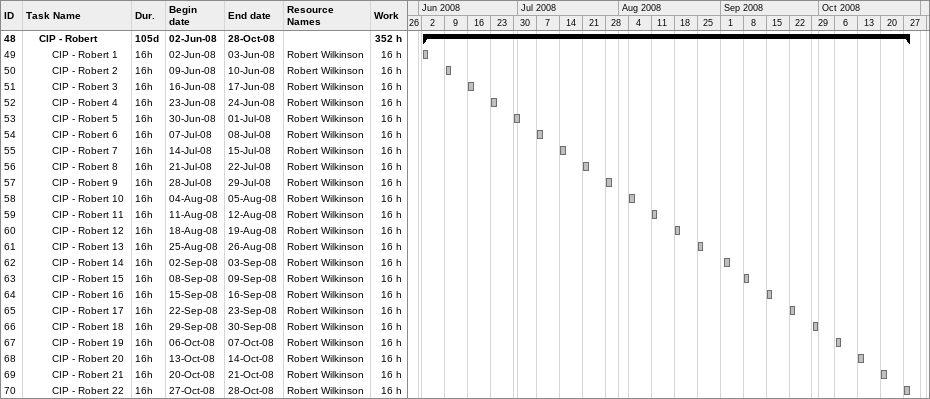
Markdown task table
| ID | Level | Task | Duration | Start | Finish | Resources | Work (h) |
|---|---|---|---|---|---|---|---|
| 48 | 2 | **CIP - Robert** | 105d | 2008-06-02 | 2008-10-28 |  | 352 |
| 49 | 3 | CIP - Robert 1 | 16h | 2008-06-02 | 2008-06-03 | Robert Wilkinson | 16 |
| 50 | 3 | CIP - Robert 2 | 16h | 2008-06-09 | 2008-06-10 | Robert Wilkinson | 16 |
| 51 | 3 | CIP - Robert 3 | 16h | 2008-06-16 | 2008-06-17 | Robert Wilkinson | 16 |
| 52 | 3 | CIP - Robert 4 | 16h | 2008-06-23 | 2008-06-24 | Robert Wilkinson | 16 |
| 53 | 3 | CIP - Robert 5 | 16h | 2008-06-30 | 2008-07-01 | Robert Wilkinson | 16 |
| 54 | 3 | CIP - Robert 6 | 16h | 2008-07-07 | 2008-07-08 | Robert Wilkinson | 16 |
| 55 | 3 | CIP - Robert 7 | 16h | 2008-07-14 | 2008-07-15 | Robert Wilkinson | 16 |
| 56 | 3 | CIP - Robert 8 | 16h | 2008-07-21 | 2008-07-22 | Robert Wilkinson | 16 |
| 57 | 3 | CIP - Robert 9 | 16h | 2008-07-28 | 2008-07-29 | Robert Wilkinson | 16 |
| 58 | 3 | CIP - Robert 10 | 16h | 2008-08-04 | 2008-08-05 | Robert Wilkinson | 16 |
| 59 | 3 | CIP - Robert 11 | 16h | 2008-08-11 | 2008-08-12 | Robert Wilkinson | 16 |
| 60 | 3 | CIP - Robert 12 | 16h | 2008-08-18 | 2008-08-19 | Robert Wilkinson | 16 |
| 61 | 3 | CIP - Robert 13 | 16h | 2008-08-25 | 2008-08-26 | Robert Wilkinson | 16 |
| 62 | 3 | CIP - Robert 14 | 16h | 2008-09-02 | 2008-09-03 | Robert Wilkinson | 16 |
| 63 | 3 | CIP - Robert 15 | 16h | 2008-09-08 | 2008-09-09 | Robert Wilkinson | 16 |
| 64 | 3 | CIP - Robert 16 | 16h | 2008-09-15 | 2008-09-16 | Robert Wilkinson | 16 |
| 65 | 3 | CIP - Robert 17 | 16h | 2008-09-22 | 2008-09-23 | Robert Wilkinson | 16 |
| 66 | 3 | CIP - Robert 18 | 16h | 2008-09-29 | 2008-09-30 | Robert Wilkinson | 16 |
| 67 | 3 | CIP - Robert 19 | 16h | 2008-10-06 | 2008-10-07 | Robert Wilkinson | 16 |
| 68 | 3 | CIP - Robert 20 | 16h | 2008-10-13 | 2008-10-14 | Robert Wilkinson | 16 |
| 69 | 3 | CIP - Robert 21 | 16h | 2008-10-20 | 2008-10-21 | Robert Wilkinson | 16 |
| 70 | 3 | CIP - Robert 22 | 16h | 2008-10-27 | 2008-10-28 | Robert Wilkinson | 16 |
